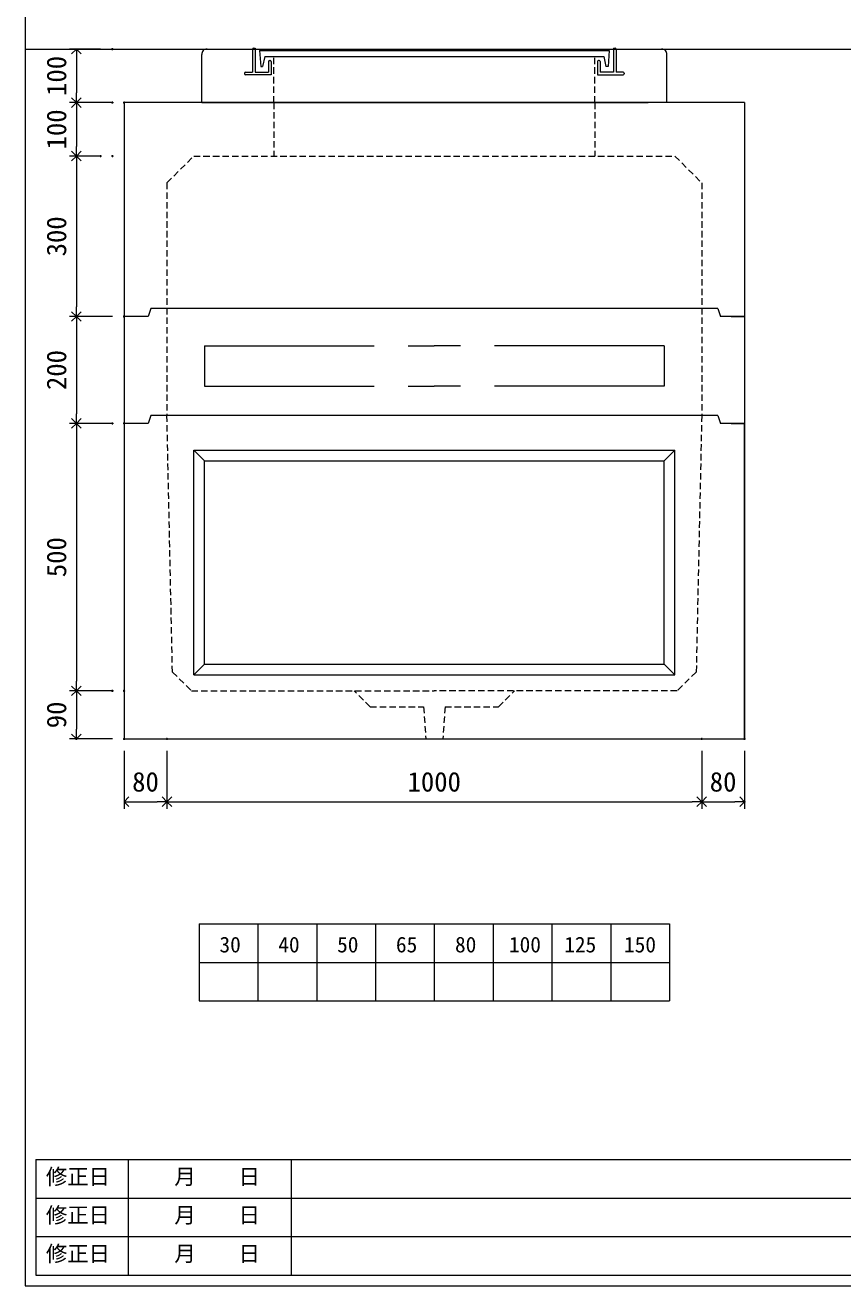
# Model space of a CAD drawing. Units: millimetres, scale not verified. Extents: x -4891 to 18489, y -2331 to 2331.
# Drawn here: x -1231 to 298, y -1944 to 413 of the extents above; entities that cross this region are included whole.
import ezdxf
from ezdxf.enums import TextEntityAlignment as Align

# ---------------------------------------------------------------- set-up
doc = ezdxf.new("R2010")
doc.units = ezdxf.units.MM
doc.header["$LTSCALE"] = 10
doc.header["$PDMODE"] = 32
doc.header["$PDSIZE"] = 2
doc.linetypes.add('DASHED1', pattern=[1.8, 1.2, -0.6])
doc.linetypes.add('USER2', pattern=[50.8, 31.75, -6.35, 6.35, -6.35])
doc.layers.add('0-1_Defpoints', color=7, linetype='Continuous')
for name, color, linetype, lineweight in [('0-2_waku', 7, 'Continuous', 18), ('0-3_gaikei', 7, 'Continuous', 18), ('0-4_kakure', 7, 'DASHED1', 5), ('0-5_sunpou', 7, 'Continuous', 5), ('0-9_uchigawa', 6, 'Continuous', 18), ('0-B_futa', 3, 'Continuous', 18), ('0-C_GL', 4, 'Continuous', 18), ('0-E_文字１', 7, 'Continuous', 18), ('1-3_uchigawa2', 6, 'USER2', 18)]:
    doc.layers.add(name, color=color, linetype=linetype, lineweight=lineweight)
doc.styles.add('ＭＳ ゴシック', font='')
doc.styles.get('ＭＳ ゴシック').set_extended_font_data('MS Gothic')

# ---------------------------------------------------------------- blocks, each defined once
blk = doc.blocks.new('_Open90')
at = {"layer": '0-5_sunpou'}
blk.add_line((0, 0), (-1, 0), dxfattribs=at)
blk.add_lwpolyline([(-0.5, 0.5), (0, 0), (-0.5, -0.5)], dxfattribs=at)
blk = doc.blocks.new('D72')
at = {"layer": '0-1_Defpoints'}
for p in [(402.32, 1252.03), (482.32, 1252.03), (482.32, 1134.61)]:
    blk.add_point(p, dxfattribs=at)
at = {"layer": '0-5_sunpou'}
for p, q in [((402.32, 1230.03), (402.32, 1121.61)), ((482.32, 1230.03), (482.32, 1121.61)), ((420.32, 1134.61), (464.32, 1134.61))]:
    blk.add_line(p, q, dxfattribs=at)
at = {"layer": '0-5_sunpou', "xscale": 18, "yscale": 18, "rotation": 180}
blk.add_blockref('_Open90', (402.32, 1134.61), dxfattribs=at)
at = {"layer": '0-5_sunpou', "xscale": 18, "yscale": 18}
blk.add_blockref('_Open90', (482.32, 1134.61), dxfattribs=at)
at = {"layer": '0-5_sunpou', "style": 'ＭＳ ゴシック'}
blk.add_text('80', height=36.66, dxfattribs=at).set_placement((417.32, 1142.61), align=Align.BOTTOM_LEFT)
blk = doc.blocks.new('D73')
at = {"layer": '0-1_Defpoints'}
for p in [(482.32, 1252.03), (1482.32, 1252.03), (1482.32, 1134.61)]:
    blk.add_point(p, dxfattribs=at)
at = {"layer": '0-5_sunpou'}
for p, q in [((482.32, 1230.03), (482.32, 1121.61)), ((1482.32, 1230.03), (1482.32, 1121.61)), ((500.32, 1134.61), (1464.32, 1134.61))]:
    blk.add_line(p, q, dxfattribs=at)
at = {"layer": '0-5_sunpou', "xscale": 18, "yscale": 18, "rotation": 180}
blk.add_blockref('_Open90', (482.32, 1134.61), dxfattribs=at)
at = {"layer": '0-5_sunpou', "xscale": 18, "yscale": 18}
blk.add_blockref('_Open90', (1482.32, 1134.61), dxfattribs=at)
at = {"layer": '0-5_sunpou', "style": 'ＭＳ ゴシック'}
blk.add_text('1000', height=36.66, dxfattribs=at).set_placement((932.32, 1142.61), align=Align.BOTTOM_LEFT)
blk = doc.blocks.new('D74')
at = {"layer": '0-1_Defpoints'}
for p in [(1482.32, 1252.03), (1562.32, 1252.03), (1562.32, 1134.61)]:
    blk.add_point(p, dxfattribs=at)
at = {"layer": '0-5_sunpou'}
for p, q in [((1482.32, 1230.03), (1482.32, 1121.61)), ((1562.32, 1230.03), (1562.32, 1121.61)), ((1500.32, 1134.61), (1544.32, 1134.61))]:
    blk.add_line(p, q, dxfattribs=at)
at = {"layer": '0-5_sunpou', "xscale": 18, "yscale": 18, "rotation": 180}
blk.add_blockref('_Open90', (1482.32, 1134.61), dxfattribs=at)
at = {"layer": '0-5_sunpou', "xscale": 18, "yscale": 18}
blk.add_blockref('_Open90', (1562.32, 1134.61), dxfattribs=at)
at = {"layer": '0-5_sunpou', "style": 'ＭＳ ゴシック'}
blk.add_text('80', height=36.66, dxfattribs=at).set_placement((1497.32, 1142.61), align=Align.BOTTOM_LEFT)
blk = doc.blocks.new('D75')
at = {"layer": '0-1_Defpoints'}
for p in [(358.32, 2342.03), (313, 2042.03), (402.32, 2042.03)]:
    blk.add_point(p, dxfattribs=at)
at = {"layer": '0-5_sunpou'}
for p, q in [((336.32, 2342.03), (300, 2342.03)), ((313, 2324.03), (313, 2060.03)), ((380.32, 2042.03), (300, 2042.03))]:
    blk.add_line(p, q, dxfattribs=at)
at = {"layer": '0-5_sunpou', "xscale": 18, "yscale": 18}
for p, rotation in [((313, 2342.03), 90), ((313, 2042.03), 270)]:
    blk.add_blockref('_Open90', p, dxfattribs=dict(at, rotation=rotation))
at = {"layer": '0-5_sunpou', "style": 'ＭＳ ゴシック'}
blk.add_text('300', height=36.66, rotation=90, dxfattribs=at).set_placement((305, 2154.53), align=Align.BOTTOM_LEFT)
blk = doc.blocks.new('D76')
at = {"layer": '0-1_Defpoints'}
for p in [(402.32, 2042.03), (313, 1842.03), (380.32, 1842.03)]:
    blk.add_point(p, dxfattribs=at)
at = {"layer": '0-5_sunpou'}
for p, q in [((380.32, 2042.03), (300, 2042.03)), ((313, 2024.03), (313, 1860.03)), ((358.32, 1842.03), (300, 1842.03))]:
    blk.add_line(p, q, dxfattribs=at)
at = {"layer": '0-5_sunpou', "xscale": 18, "yscale": 18}
for p, rotation in [((313, 2042.03), 90), ((313, 1842.03), 270)]:
    blk.add_blockref('_Open90', p, dxfattribs=dict(at, rotation=rotation))
at = {"layer": '0-5_sunpou', "style": 'ＭＳ ゴシック'}
blk.add_text('200', height=36.66, rotation=90, dxfattribs=at).set_placement((305, 1904.53), align=Align.BOTTOM_LEFT)
blk = doc.blocks.new('D77')
at = {"layer": '0-1_Defpoints'}
for p in [(402.32, 1342.03), (313, 1252.03), (402.32, 1252.03)]:
    blk.add_point(p, dxfattribs=at)
at = {"layer": '0-5_sunpou'}
for p, q in [((380.32, 1342.03), (300, 1342.03)), ((313, 1324.03), (313, 1270.03)), ((380.32, 1252.03), (300, 1252.03))]:
    blk.add_line(p, q, dxfattribs=at)
at = {"layer": '0-5_sunpou', "xscale": 18, "yscale": 18}
for p, rotation in [((313, 1342.03), 90), ((313, 1252.03), 270)]:
    blk.add_blockref('_Open90', p, dxfattribs=dict(at, rotation=rotation))
at = {"layer": '0-5_sunpou', "style": 'ＭＳ ゴシック'}
blk.add_text('90', height=36.66, rotation=90, dxfattribs=at).set_placement((305, 1272.03), align=Align.BOTTOM_LEFT)
blk = doc.blocks.new('D78')
at = {"layer": '0-1_Defpoints'}
for p in [(402.32, 1842.03), (313, 1342.03), (380.32, 1342.03)]:
    blk.add_point(p, dxfattribs=at)
at = {"layer": '0-5_sunpou'}
for p, q in [((380.32, 1842.03), (300, 1842.03)), ((313, 1824.03), (313, 1360.03)), ((358.32, 1342.03), (300, 1342.03))]:
    blk.add_line(p, q, dxfattribs=at)
at = {"layer": '0-5_sunpou', "xscale": 18, "yscale": 18}
for p, rotation in [((313, 1842.03), 90), ((313, 1342.03), 270)]:
    blk.add_blockref('_Open90', p, dxfattribs=dict(at, rotation=rotation))
at = {"layer": '0-5_sunpou', "style": 'ＭＳ ゴシック'}
blk.add_text('500', height=36.66, rotation=90, dxfattribs=at).set_placement((305, 1554.53), align=Align.BOTTOM_LEFT)
blk = doc.blocks.new('D79')
at = {"layer": '0-1_Defpoints'}
for p in [(380.32, 2542.03), (313, 2442.03), (402.32, 2442.03)]:
    blk.add_point(p, dxfattribs=at)
at = {"layer": '0-5_sunpou'}
for p, q in [((358.32, 2542.03), (300, 2542.03)), ((313, 2524.03), (313, 2460.03)), ((380.32, 2442.03), (300, 2442.03))]:
    blk.add_line(p, q, dxfattribs=at)
at = {"layer": '0-5_sunpou', "xscale": 18, "yscale": 18}
for p, rotation in [((313, 2542.03), 90), ((313, 2442.03), 270)]:
    blk.add_blockref('_Open90', p, dxfattribs=dict(at, rotation=rotation))
at = {"layer": '0-5_sunpou', "style": 'ＭＳ ゴシック'}
blk.add_text('100', height=36.66, rotation=90, dxfattribs=at).set_placement((305, 2454.53), align=Align.BOTTOM_LEFT)
blk = doc.blocks.new('D80')
at = {"layer": '0-1_Defpoints'}
for p in [(380.32, 2542.03), (313, 2442.03), (402.32, 2442.03)]:
    blk.add_point(p, dxfattribs=at)
at = {"layer": '0-5_sunpou'}
for p, q in [((358.32, 2542.03), (300, 2542.03)), ((313, 2524.03), (313, 2460.03)), ((380.32, 2442.03), (300, 2442.03))]:
    blk.add_line(p, q, dxfattribs=at)
at = {"layer": '0-5_sunpou', "xscale": 18, "yscale": 18}
for p, rotation in [((313, 2542.03), 90), ((313, 2442.03), 270)]:
    blk.add_blockref('_Open90', p, dxfattribs=dict(at, rotation=rotation))
at = {"layer": '0-5_sunpou', "style": 'ＭＳ ゴシック'}
blk.add_text('100', height=36.66, rotation=90, dxfattribs=at).set_placement((305, 2454.53), align=Align.BOTTOM_LEFT)
blk = doc.blocks.new('D81')
at = {"layer": '0-1_Defpoints'}
for p in [(380.32, 2442.03), (313, 2342.03), (380.32, 2342.03)]:
    blk.add_point(p, dxfattribs=at)
at = {"layer": '0-5_sunpou'}
for p, q in [((358.32, 2442.03), (300, 2442.03)), ((313, 2424.03), (313, 2360.03)), ((358.32, 2342.03), (300, 2342.03))]:
    blk.add_line(p, q, dxfattribs=at)
at = {"layer": '0-5_sunpou', "xscale": 18, "yscale": 18}
for p, rotation in [((313, 2442.03), 90), ((313, 2342.03), 270)]:
    blk.add_blockref('_Open90', p, dxfattribs=dict(at, rotation=rotation))
at = {"layer": '0-5_sunpou', "style": 'ＭＳ ゴシック'}
blk.add_text('100', height=36.66, rotation=90, dxfattribs=at).set_placement((305, 2354.53), align=Align.BOTTOM_LEFT)

msp = doc.modelspace()

# ---------------------------------------------------------------- linework, layer by layer
at = {"layer": '0-2_waku'}
for p, q in [((-905.78, -1267.28), (-25.78, -1267.28)), ((-905.78, -1267.28), (-905.78, -1411.28)), ((-905.78, -1267.28), (-905.78, -1411.28)), ((-905.78, -1267.28), (-905.78, -1411.28)), ((-905.78, -1267.28), (-905.78, -1411.28)), ((-795.78, -1267.28), (-795.78, -1411.28)), ((-685.78, -1267.28), (-685.78, -1411.28)), ((-685.78, -1267.28), (-685.78, -1411.28)), ((-575.78, -1267.28), (-575.78, -1411.28)), ((-465.78, -1267.28), (-465.78, -1411.28)), ((-355.78, -1267.28), (-355.78, -1411.28)), ((-245.78, -1267.28), (-245.78, -1411.28)), ((-135.78, -1267.28), (-135.78, -1411.28)), ((-25.78, -1267.28), (-25.78, -1411.28)), ((-905.78, -1339.28), (-25.78, -1339.28)), ((-905.78, -1411.28), (-25.78, -1411.28)), ((-1210.78, -1707.94), (-1210.78, -1923.94)), ((-1210.78, -1707.94), (817.22, -1707.94)), ((-1038.28, -1707.94), (-1038.28, -1923.94)), ((-733.28, -1707.94), (-733.28, -1923.94)), ((-733.28, -1707.94), (-733.28, -1923.94)), ((-1210.78, -1779.94), (817.22, -1779.94)), ((-1210.78, -1851.94), (529.22, -1851.94)), ((-1210.78, -1923.94), (817.22, -1923.94)), ((-1230.78, -1943.94), (4889.22, -1943.94))]:
    msp.add_line(p, q, dxfattribs=at)
msp.add_lwpolyline([(-1230.78, 2331.06), (-1230.78, -1943.94), (4889.22, -1943.94)], dxfattribs=at)
at = {"layer": '0-3_gaikei'}
for p, q in [((-900.78, 268.72), (-900.78, 358.72)), ((-900.78, 268.72), (-900.78, 358.72)), ((-890.78, 368.72), (-805.79, 368.72)), ((-125.78, 368.72), (-40.78, 368.72)), ((-30.78, 268.72), (-30.78, 358.72)), ((-30.78, 268.72), (-30.78, 358.72)), ((-1045.78, 268.72), (-1045.78, -921.28)), ((114.22, 268.72), (-1045.78, 268.72)), ((-1045.78, 268.72), (-1045.78, -721.28)), ((114.22, 268.72), (-1045.78, 268.72)), ((-900.78, 268.72), (-790.78, 268.72)), ((-900.78, 268.72), (-790.78, 268.72)), ((-900.78, 268.72), (-790.78, 268.72)), ((-900.78, 268.72), (-790.78, 268.72)), ((-900.78, 268.72), (-790.78, 268.72)), ((-900.78, 268.72), (-790.78, 268.72)), ((-865.78, 268.72), (-65.78, 268.72)), ((-865.78, 268.72), (-65.78, 268.72)), ((-865.78, 268.72), (-65.78, 268.72)), ((-865.78, 268.72), (-65.78, 268.72)), ((-30.78, 268.72), (-140.78, 268.72)), ((-30.78, 268.72), (-140.78, 268.72)), ((-30.78, 268.72), (-140.78, 268.72)), ((-30.78, 268.72), (-140.78, 268.72)), ((-30.78, 268.72), (-140.78, 268.72)), ((-30.78, 268.72), (-140.78, 268.72)), ((-30.78, 268.72), (-140.78, 268.72)), ((-30.78, 268.72), (-140.78, 268.72)), ((114.22, 268.72), (114.22, -721.28)), ((-995.78, -116.28), (-1000.78, -131.28)), ((-465.78, -116.28), (-995.78, -116.28)), ((64.22, -116.28), (-465.78, -116.28)), ((64.22, -116.28), (69.22, -131.28)), ((-1000.78, -131.28), (-1045.78, -131.28)), ((-1000.78, -131.28), (-1045.78, -131.28)), ((114.22, -131.28), (69.22, -131.28)), ((89.22, -131.28), (114.22, -131.28)), ((89.22, -131.28), (114.22, -131.28)), ((-995.78, -316.28), (-1000.78, -331.28)), ((-465.78, -316.28), (-995.78, -316.28)), ((64.22, -316.28), (-465.78, -316.28)), ((64.22, -316.28), (69.22, -331.28)), ((-1045.78, -331.28), (-1045.78, -921.28)), ((-1000.78, -331.28), (-1045.78, -331.28)), ((-1000.78, -331.28), (-1045.78, -331.28)), ((114.22, -331.28), (69.22, -331.28)), ((89.22, -331.28), (114.22, -331.28)), ((89.22, -331.28), (114.22, -331.28)), ((-1045.78, -921.28), (114.22, -921.28))]:
    msp.add_line(p, q, dxfattribs=at)
msp.add_lwpolyline([(114.22, 268.72), (114.22, -921.28), (114.22, -331.28)], dxfattribs=at)
for centre, radius, start, end in [((-891.36, 359.3), 9.44, 86.47383, 183.52617), ((-40.45, 359.05), 9.68, 358.04251, 91.95749)]:
    msp.add_arc(centre, radius, start, end, dxfattribs=at)
at = {"layer": '0-4_kakure'}
for p, q in [((-765.78, 268.72), (-765.78, 355.22)), ((-765.78, 268.72), (-765.78, 355.22)), ((-165.78, 268.72), (-165.78, 355.22)), ((-765.78, 268.72), (-765.78, 168.72)), ((-165.78, 268.72), (-165.78, 168.72)), ((-965.78, 118.72), (-915.78, 168.72)), ((-915.78, 168.72), (-15.78, 168.72)), ((-15.78, 168.72), (34.22, 118.72)), ((-965.78, 118.72), (-965.78, -316.28)), ((34.22, 118.72), (34.22, -316.28)), ((-955.46, -796.28), (-965.78, -316.28)), ((34.22, -316.28), (23.89, -796.28)), ((-955.46, -796.28), (-919.7, -831.28)), ((23.89, -796.28), (-11.87, -831.28)), ((-919.7, -831.28), (-465.78, -831.28)), ((-585.78, -861.28), (-615.78, -831.28)), ((-11.87, -831.28), (-465.78, -831.28)), ((-345.78, -861.28), (-315.78, -831.28)), ((-585.78, -861.28), (-485.78, -861.28)), ((-485.78, -861.28), (-481.78, -921.28)), ((-445.78, -861.28), (-449.78, -921.28)), ((-445.78, -861.28), (-345.78, -861.28))]:
    msp.add_line(p, q, dxfattribs=at)
at = {"layer": '0-9_uchigawa'}
for p, q in [((-915.78, -381.28), (-895.78, -401.28)), ((-915.78, -801.28), (-915.78, -381.28)), ((-15.78, -801.28), (-15.78, -381.28)), ((-895.78, -401.28), (-465.78, -401.28)), ((-895.78, -781.28), (-895.78, -401.28)), ((-35.78, -781.28), (-35.78, -401.28)), ((-915.78, -801.28), (-895.78, -781.28)), ((-915.78, -801.28), (-15.78, -801.28)), ((-895.78, -781.28), (-35.78, -781.28)), ((-15.78, -801.28), (-35.78, -781.28))]:
    msp.add_line(p, q, dxfattribs=at)
for points in [[(-915.78, -381.28), (-465.78, -381.28), (-15.78, -381.28)], [(-465.78, -401.28), (-35.78, -401.28), (-15.78, -381.28)]]:
    msp.add_lwpolyline(points, dxfattribs=at)
at = {"layer": '0-B_futa'}
for p, q in [((-805.79, 368.72), (-805.79, 325.72)), ((-803.79, 370.72), (-800.79, 370.72)), ((-800.79, 370.72), (-800.79, 325.72)), ((-792.97, 366.22), (-138.64, 366.22)), ((-792.97, 366.22), (-790.48, 336.22)), ((-782.45, 355.22), (-786.77, 336.22)), ((-782.45, 355.22), (-149.12, 355.22)), ((-149.12, 355.22), (-144.8, 336.22)), ((-138.64, 366.22), (-140.89, 336.22)), ((-130.78, 370.72), (-130.78, 325.72)), ((-130.78, 370.72), (-127.78, 370.72)), ((-125.78, 368.72), (-125.78, 325.72)), ((-790.48, 336.22), (-786.77, 336.22)), ((-775.79, 345.72), (-775.79, 325.72)), ((-773.79, 347.72), (-772.79, 347.72)), ((-770.79, 345.72), (-770.79, 320.72)), ((-160.78, 345.72), (-160.78, 320.72)), ((-157.78, 347.72), (-158.78, 347.72)), ((-155.78, 345.72), (-155.78, 325.72)), ((-140.89, 336.22), (-144.8, 336.22)), ((-820.79, 323.72), (-820.79, 322.72)), ((-818.79, 325.72), (-805.79, 325.72)), ((-770.79, 320.72), (-818.79, 320.72)), ((-800.79, 325.72), (-775.79, 325.72)), ((-160.78, 320.72), (-112.78, 320.72)), ((-130.78, 325.72), (-155.78, 325.72)), ((-112.78, 325.72), (-125.78, 325.72)), ((-110.78, 323.72), (-110.78, 322.72))]:
    msp.add_line(p, q, dxfattribs=at)
for centre, start, end in [((-803.79, 368.72), 90, 180), ((-127.78, 368.72), 0, 90), ((-773.79, 345.72), 90, 180), ((-772.79, 345.72), 0, 90), ((-158.78, 345.72), 90, 180), ((-157.78, 345.72), 0, 90), ((-818.79, 323.72), 90, 180), ((-818.79, 322.72), 180, 270), ((-112.78, 323.72), 0, 90), ((-112.78, 322.72), 270, 0)]:
    msp.add_arc(centre, 2, start, end, dxfattribs=at)
at = {"layer": '0-C_GL'}
msp.add_line((-1230.78, 368.72), (4889.22, 368.72), dxfattribs=at)
at = {"layer": '1-3_uchigawa2'}
for p, q in [((-895.78, -186.28), (-465.78, -186.28)), ((-895.78, -186.28), (-895.78, -261.28)), ((-35.78, -186.28), (-465.78, -186.28)), ((-35.78, -186.28), (-35.78, -261.28)), ((-895.78, -261.28), (-465.78, -261.28)), ((-35.78, -261.28), (-465.78, -261.28))]:
    msp.add_line(p, q, dxfattribs=at)

# ---------------------------------------------------------------- block references
at = {"layer": '0-5_sunpou'}
for name in ['D79', 'D80', 'D81', 'D75', 'D76', 'D78', 'D77', 'D72', 'D73', 'D74']:
    msp.add_blockref(name, (-1448.1, -2173.31), dxfattribs=at)

# ---------------------------------------------------------------- texts
at = {"layer": '0-E_文字１', "style": 'ＭＳ ゴシック'}
for s, p in [('30', (-867.55, -1329.32)), ('40', (-757.55, -1329.32)), ('50', (-647.55, -1329.32)), ('65', (-537.55, -1329.32)), ('80', (-427.14, -1329.32)), ('100', (-326.27, -1329.32)), ('125', (-222.88, -1329.32)), ('150', (-111.12, -1329.32)), ('修正日', (-1192.13, -1763.24)), ('\u3000\u3000月\u3000\u3000日', (-1031.98, -1763.24)), ('修正日', (-1192.13, -1835.24)), ('\u3000\u3000月\u3000\u3000日', (-1031.98, -1835.24)), ('修正日', (-1192.13, -1907.24)), ('\u3000\u3000月\u3000\u3000日', (-1031.98, -1907.24))]:
    msp.add_text(s, height=29.33, dxfattribs=at).set_placement(p, align=Align.BOTTOM_LEFT)

doc.saveas('drawing.dxf')
